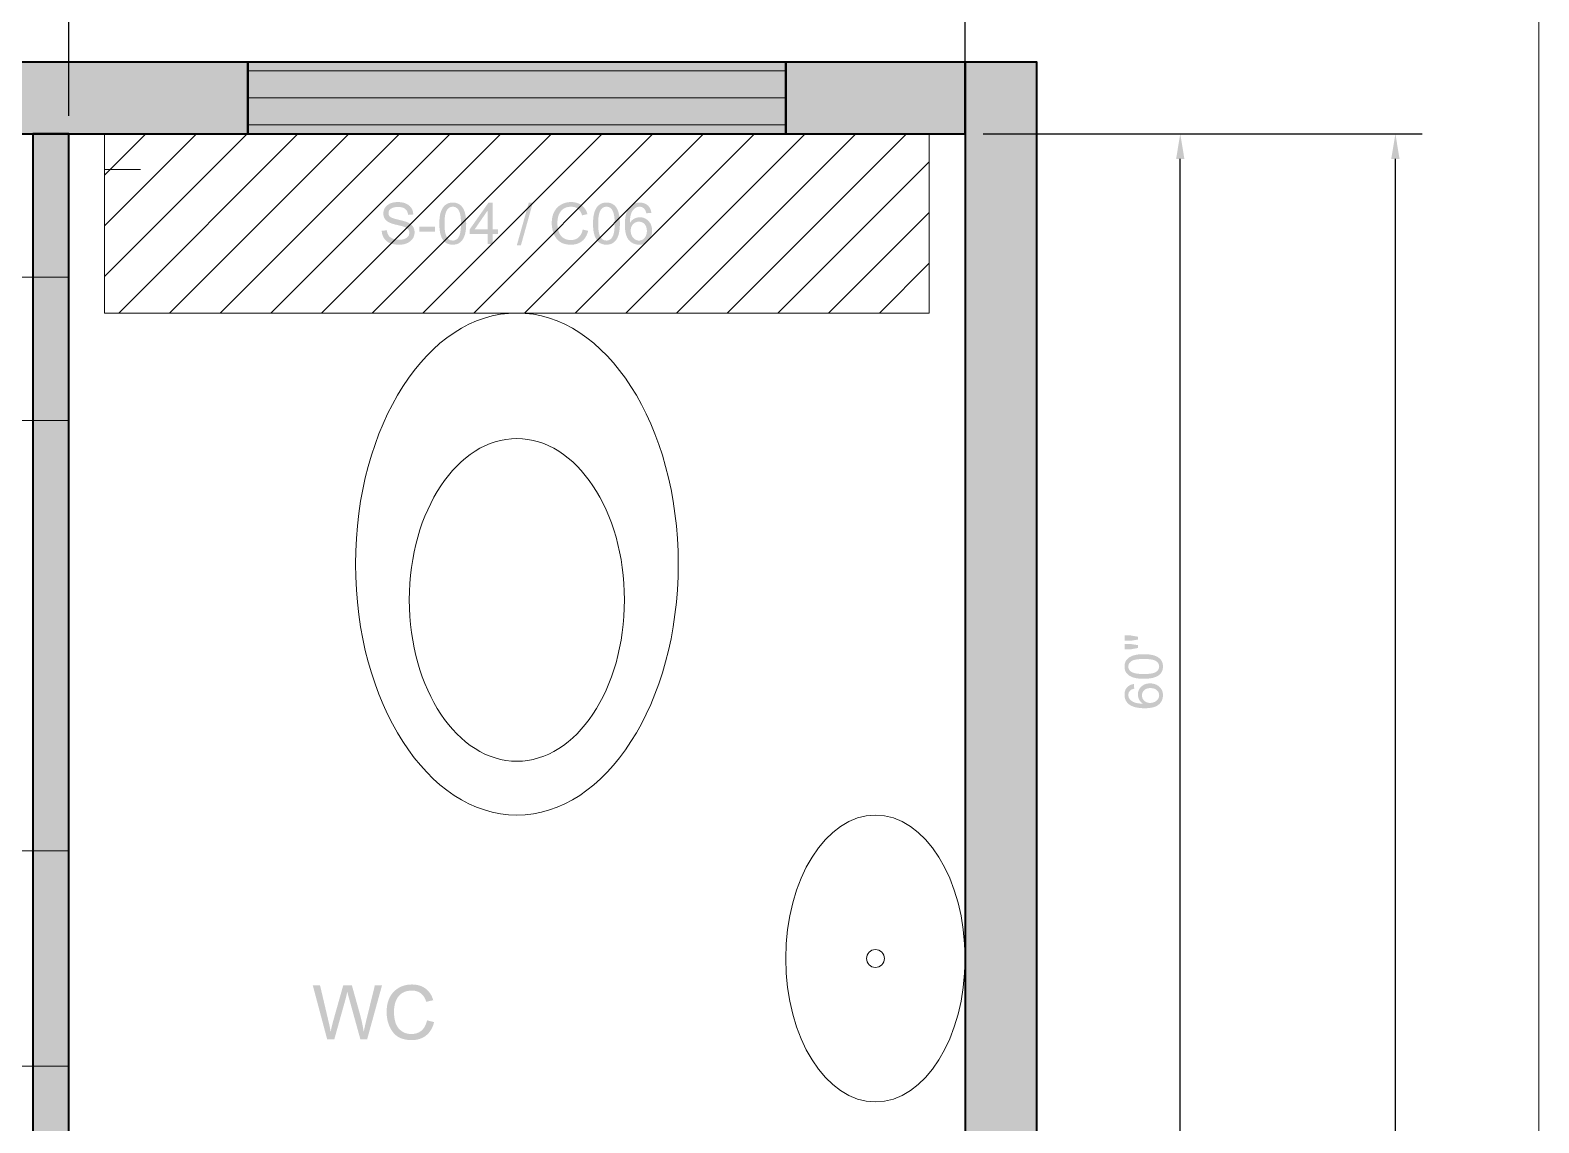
# Model space of a CAD drawing. Header units: inches. Extents: x 0 to 700, y 0 to 895.
# Drawn here: x 165.9 to 250, y 484.8 to 545.8 of the extents above; entities that cross this region are included whole.
import ezdxf

# ---------------------------------------------------------------- set-up
doc = ezdxf.new("R2010")
doc.units = ezdxf.units.IN
doc.header["$MEASUREMENT"] = 0
for name, color, linetype, lineweight in [('A-ANNO-TEXT', 7, 'Continuous', 13), ('A-DIMS-IMP', 7, 'Continuous', 13), ('A-ELEV-LINE', 7, 'Continuous', 13), ('A-FIXT-PLMB', 7, 'Continuous', 18), ('A-FLOR-PATT', 7, 'Continuous', 13), ('A-GLAZ', 7, 'Continuous', 13), ('A-MILLWORK-STOR', 7, 'Continuous', 18), ('A-WALL-EXIST', 7, 'Continuous', 40), ('A-WALL-NEW', 7, 'Continuous', 40)]:
    doc.layers.add(name, color=color, linetype=linetype, lineweight=lineweight)

msp = doc.modelspace()

# ---------------------------------------------------------------- hatches: boundary and pattern name
at = {"layer": 'A-ANNO-TEXT'}
h = msp.add_hatch(color=7, dxfattribs=at)
h.paths.add_polyline_path([(186.928, 535.475), (186.922, 535.529), (186.911, 535.578), (186.897, 535.625), (186.879, 535.668), (186.858, 535.707), (186.832, 535.744), (186.803, 535.776), (186.77, 535.806), (186.733, 535.832), (186.693, 535.854), (186.648, 535.873), (186.6, 535.889), (186.548, 535.901), (186.493, 535.909), (186.433, 535.915), (186.37, 535.916), (186.258, 535.911), (186.156, 535.894), (186.066, 535.867), (185.987, 535.828), (185.952, 535.805), (185.923, 535.779), (185.897, 535.751), (185.876, 535.721), (185.86, 535.687), (185.849, 535.652), (185.842, 535.613), (185.84, 535.573), (185.841, 535.537), (185.847, 535.503), (185.856, 535.472), (185.868, 535.443), (185.884, 535.416), (185.904, 535.392), (185.927, 535.37), (185.953, 535.351), (185.985, 535.332), (186.023, 535.314), (186.068, 535.296), (186.119, 535.278), (186.177, 535.26), (186.241, 535.242), (186.312, 535.224), (186.389, 535.206), (186.525, 535.174), (186.648, 535.142), (186.758, 535.11), (186.855, 535.077), (186.942, 535.039), (187.022, 534.993), (187.096, 534.937), (187.164, 534.872), (187.194, 534.836), (187.22, 534.797), (187.242, 534.755), (187.26, 534.71), (187.274, 534.661), (187.284, 534.61), (187.29, 534.556), (187.292, 534.5), (187.289, 534.427), (187.278, 534.358), (187.259, 534.291), (187.233, 534.228), (187.2, 534.168), (187.16, 534.111), (187.112, 534.057), (187.056, 534.007), (186.995, 533.961), (186.929, 533.921), (186.859, 533.887), (186.784, 533.86), (186.705, 533.838), (186.621, 533.823), (186.533, 533.814), (186.44, 533.811), (186.323, 533.814), (186.213, 533.824), (186.111, 533.841), (186.017, 533.865), (185.93, 533.895), (185.85, 533.933), (185.779, 533.977), (185.715, 534.027), (185.658, 534.083), (185.609, 534.144), (185.566, 534.208), (185.531, 534.276), (185.502, 534.348), (185.481, 534.424), (185.467, 534.505), (185.46, 534.589), (185.749, 534.614), (185.756, 534.547), (185.77, 534.485), (185.788, 534.428), (185.812, 534.375), (185.841, 534.327), (185.876, 534.284), (185.916, 534.246), (185.962, 534.212), (186.011, 534.182), (186.063, 534.156), (186.118, 534.135), (186.175, 534.117), (186.234, 534.103), (186.296, 534.093), (186.361, 534.087), (186.428, 534.085), (186.49, 534.087), (186.55, 534.092), (186.606, 534.1), (186.659, 534.112), (186.709, 534.126), (186.756, 534.144), (186.8, 534.166), (186.841, 534.19), (186.878, 534.218), (186.91, 534.248), (186.937, 534.28), (186.96, 534.314), (186.977, 534.351), (186.989, 534.39), (186.997, 534.432), (186.999, 534.476), (186.996, 534.521), (186.989, 534.564), (186.976, 534.603), (186.958, 534.639), (186.935, 534.671), (186.906, 534.701), (186.873, 534.727), (186.834, 534.751), (186.79, 534.772), (186.738, 534.794), (186.679, 534.815), (186.614, 534.836), (186.541, 534.857), (186.461, 534.879), (186.375, 534.9), (186.281, 534.921), (186.188, 534.943), (186.101, 534.967), (186.021, 534.993), (185.947, 535.022), (185.881, 535.052), (185.821, 535.085), (185.768, 535.12), (185.722, 535.157), (185.682, 535.196), (185.647, 535.239), (185.618, 535.284), (185.594, 535.332), (185.575, 535.383), (185.562, 535.436), (185.554, 535.493), (185.551, 535.552), (185.554, 535.62), (185.564, 535.684), (185.581, 535.746), (185.605, 535.804), (185.635, 535.86), (185.673, 535.913), (185.717, 535.962), (185.767, 536.009), (185.824, 536.051), (185.885, 536.088), (185.952, 536.119), (186.023, 536.144), (186.099, 536.164), (186.18, 536.178), (186.266, 536.186), (186.357, 536.189), (186.451, 536.186), (186.539, 536.178), (186.623, 536.164), (186.703, 536.144), (186.777, 536.119), (186.847, 536.088), (186.913, 536.052), (186.973, 536.01), (187.028, 535.962), (187.076, 535.91), (187.117, 535.854), (187.151, 535.792), (187.179, 535.726), (187.199, 535.655), (187.213, 535.579), (187.22, 535.499), (186.928, 535.475)])
h.paths.add_polyline_path([(188.425, 534.54), (187.562, 534.54), (187.562, 534.824), (188.425, 534.824), (188.425, 534.54)])
h.paths.add_polyline_path([(189.421, 536.161), (189.512, 536.156), (189.597, 536.143), (189.676, 536.12), (189.749, 536.087), (189.817, 536.046), (189.878, 535.996), (189.934, 535.936), (189.984, 535.867), (190.028, 535.789), (190.066, 535.701), (190.098, 535.605), (190.124, 535.499), (190.145, 535.384), (190.16, 535.26), (190.168, 535.127), (190.171, 534.984), (190.168, 534.84), (190.159, 534.706), (190.144, 534.581), (190.123, 534.466), (190.096, 534.36), (190.062, 534.264), (190.023, 534.177), (189.978, 534.1), (189.926, 534.032), (189.87, 533.974), (189.808, 533.924), (189.742, 533.883), (189.669, 533.851), (189.592, 533.829), (189.509, 533.815), (189.421, 533.811), (189.331, 533.815), (189.246, 533.829), (189.167, 533.852), (189.094, 533.884), (189.027, 533.925), (188.965, 533.976), (188.91, 534.035), (188.86, 534.104), (188.816, 534.182), (188.778, 534.269), (188.746, 534.365), (188.72, 534.471), (188.699, 534.585), (188.685, 534.709), (188.676, 534.842), (188.673, 534.984), (188.676, 535.128), (188.685, 535.263), (188.7, 535.388), (188.721, 535.503), (188.749, 535.609), (188.782, 535.705), (188.821, 535.792), (188.867, 535.87), (188.918, 535.938), (188.974, 535.997), (189.036, 536.047), (189.102, 536.088), (189.174, 536.12), (189.251, 536.143), (189.334, 536.156), (189.421, 536.161)])
h.paths.add_polyline_path([(189.421, 534.043), (189.476, 534.046), (189.528, 534.057), (189.576, 534.074), (189.621, 534.098), (189.662, 534.129), (189.7, 534.167), (189.734, 534.212), (189.765, 534.263), (189.792, 534.323), (189.816, 534.391), (189.836, 534.468), (189.852, 534.554), (189.865, 534.648), (189.874, 534.752), (189.879, 534.864), (189.881, 534.984), (189.88, 535.069), (189.878, 535.149), (189.874, 535.225), (189.868, 535.296), (189.861, 535.362), (189.852, 535.423), (189.842, 535.48), (189.83, 535.533), (189.801, 535.626), (189.766, 535.707), (189.724, 535.775), (189.676, 535.831), (189.622, 535.874), (189.56, 535.904), (189.493, 535.923), (189.418, 535.929), (189.363, 535.925), (189.312, 535.915), (189.263, 535.897), (189.219, 535.873), (189.178, 535.841), (189.141, 535.803), (189.107, 535.757), (189.076, 535.704), (189.049, 535.644), (189.026, 535.575), (189.006, 535.498), (188.99, 535.412), (188.978, 535.318), (188.969, 535.215), (188.963, 535.104), (188.962, 534.984), (188.962, 534.901), (188.965, 534.821), (188.969, 534.747), (188.975, 534.676), (188.982, 534.611), (188.991, 534.549), (189.001, 534.492), (189.013, 534.44), (189.042, 534.346), (189.078, 534.265), (189.119, 534.196), (189.167, 534.141), (189.221, 534.098), (189.282, 534.067), (189.348, 534.049), (189.421, 534.043)])
h.paths.add_polyline_path([(191.954, 534.399), (191.643, 534.399), (191.643, 533.85), (191.361, 533.85), (191.361, 534.399), (190.364, 534.399), (190.364, 534.66), (191.411, 536.15), (191.643, 536.15), (191.643, 534.66), (191.954, 534.66), (191.954, 534.399)])
h.paths.add_polyline_path([(191.361, 534.66), (191.361, 535.698), (191.354, 535.698), (190.64, 534.66), (191.361, 534.66)])
h.paths.add_polyline_path([(193.888, 536.15), (193.223, 533.773), (192.995, 533.773), (193.661, 536.15), (193.888, 536.15)])
h.paths.add_polyline_path([(196.976, 534.58), (196.948, 534.486), (196.916, 534.398), (196.879, 534.317), (196.838, 534.241), (196.792, 534.172), (196.741, 534.109), (196.685, 534.052), (196.625, 534.001), (196.561, 533.957), (196.494, 533.918), (196.423, 533.885), (196.35, 533.858), (196.273, 533.838), (196.194, 533.823), (196.111, 533.814), (196.025, 533.811), (195.888, 533.816), (195.762, 533.833), (195.644, 533.861), (195.537, 533.899), (195.439, 533.949), (195.35, 534.01), (195.271, 534.082), (195.202, 534.165), (195.141, 534.255), (195.089, 534.35), (195.045, 534.45), (195.008, 534.554), (194.98, 534.663), (194.96, 534.776), (194.948, 534.894), (194.944, 535.016), (194.949, 535.15), (194.963, 535.276), (194.987, 535.395), (195.02, 535.507), (195.062, 535.611), (195.115, 535.707), (195.176, 535.796), (195.247, 535.878), (195.326, 535.951), (195.41, 536.014), (195.5, 536.068), (195.594, 536.111), (195.695, 536.145), (195.8, 536.17), (195.911, 536.184), (196.028, 536.189), (196.11, 536.187), (196.19, 536.179), (196.266, 536.165), (196.339, 536.146), (196.41, 536.122), (196.477, 536.093), (196.541, 536.058), (196.602, 536.018), (196.66, 535.973), (196.712, 535.923), (196.761, 535.868), (196.805, 535.808), (196.845, 535.743), (196.88, 535.673), (196.91, 535.598), (196.936, 535.518), (196.638, 535.447), (196.618, 535.505), (196.596, 535.56), (196.571, 535.61), (196.543, 535.657), (196.513, 535.701), (196.481, 535.74), (196.446, 535.776), (196.409, 535.808), (196.37, 535.836), (196.328, 535.861), (196.283, 535.882), (196.236, 535.899), (196.187, 535.912), (196.135, 535.921), (196.081, 535.927), (196.025, 535.929), (195.934, 535.925), (195.848, 535.913), (195.768, 535.894), (195.694, 535.867), (195.625, 535.832), (195.562, 535.79), (195.505, 535.74), (195.454, 535.682), (195.408, 535.617), (195.369, 535.548), (195.335, 535.473), (195.308, 535.392), (195.287, 535.307), (195.271, 535.216), (195.262, 535.12), (195.259, 535.019), (195.262, 534.903), (195.272, 534.794), (195.288, 534.693), (195.31, 534.6), (195.339, 534.515), (195.374, 534.437), (195.416, 534.367), (195.464, 534.305), (195.517, 534.25), (195.574, 534.203), (195.635, 534.163), (195.7, 534.13), (195.769, 534.104), (195.841, 534.086), (195.918, 534.075), (195.998, 534.071), (196.064, 534.073), (196.127, 534.08), (196.186, 534.092), (196.243, 534.108), (196.296, 534.128), (196.346, 534.153), (196.393, 534.183), (196.437, 534.217), (196.477, 534.256), (196.515, 534.299), (196.549, 534.347), (196.58, 534.4), (196.608, 534.457), (196.633, 534.519), (196.654, 534.585), (196.673, 534.656), (196.976, 534.58)])
h.paths.add_polyline_path([(197.994, 536.161), (198.085, 536.156), (198.17, 536.143), (198.249, 536.12), (198.322, 536.087), (198.389, 536.046), (198.451, 535.996), (198.506, 535.936), (198.556, 535.867), (198.6, 535.789), (198.638, 535.701), (198.67, 535.605), (198.697, 535.499), (198.717, 535.384), (198.732, 535.26), (198.741, 535.127), (198.744, 534.984), (198.741, 534.84), (198.732, 534.706), (198.716, 534.581), (198.695, 534.466), (198.668, 534.36), (198.635, 534.264), (198.595, 534.177), (198.55, 534.1), (198.499, 534.032), (198.443, 533.974), (198.381, 533.924), (198.314, 533.883), (198.242, 533.851), (198.164, 533.829), (198.082, 533.815), (197.994, 533.811), (197.903, 533.815), (197.818, 533.829), (197.739, 533.852), (197.666, 533.884), (197.599, 533.925), (197.538, 533.976), (197.482, 534.035), (197.433, 534.104), (197.389, 534.182), (197.351, 534.269), (197.319, 534.365), (197.292, 534.471), (197.272, 534.585), (197.257, 534.709), (197.248, 534.842), (197.245, 534.984), (197.248, 535.128), (197.258, 535.263), (197.273, 535.388), (197.294, 535.503), (197.321, 535.609), (197.354, 535.705), (197.394, 535.792), (197.439, 535.87), (197.49, 535.938), (197.547, 535.997), (197.608, 536.047), (197.675, 536.088), (197.747, 536.12), (197.824, 536.143), (197.906, 536.156), (197.994, 536.161)])
h.paths.add_polyline_path([(197.994, 534.043), (198.049, 534.046), (198.101, 534.057), (198.149, 534.074), (198.193, 534.098), (198.235, 534.129), (198.272, 534.167), (198.307, 534.212), (198.337, 534.263), (198.365, 534.323), (198.388, 534.391), (198.408, 534.468), (198.424, 534.554), (198.437, 534.648), (198.446, 534.752), (198.452, 534.864), (198.453, 534.984), (198.453, 535.069), (198.45, 535.149), (198.446, 535.225), (198.441, 535.296), (198.434, 535.362), (198.425, 535.423), (198.414, 535.48), (198.402, 535.533), (198.374, 535.626), (198.339, 535.707), (198.297, 535.775), (198.249, 535.831), (198.194, 535.874), (198.133, 535.904), (198.065, 535.923), (197.991, 535.929), (197.936, 535.925), (197.884, 535.915), (197.836, 535.897), (197.791, 535.873), (197.75, 535.841), (197.713, 535.803), (197.679, 535.757), (197.649, 535.704), (197.622, 535.644), (197.599, 535.575), (197.579, 535.498), (197.563, 535.412), (197.55, 535.318), (197.541, 535.215), (197.536, 535.104), (197.534, 534.984), (197.535, 534.901), (197.537, 534.821), (197.541, 534.747), (197.547, 534.676), (197.554, 534.611), (197.563, 534.549), (197.574, 534.492), (197.586, 534.44), (197.615, 534.346), (197.65, 534.265), (197.692, 534.196), (197.74, 534.141), (197.794, 534.098), (197.854, 534.067), (197.921, 534.049), (197.994, 534.043)])
h.paths.add_polyline_path([(199.309, 535.036), (199.36, 535.107), (199.416, 535.169), (199.478, 535.222), (199.544, 535.264), (199.616, 535.298), (199.693, 535.321), (199.775, 535.336), (199.862, 535.34), (199.932, 535.337), (199.998, 535.327), (200.062, 535.311), (200.124, 535.288), (200.182, 535.259), (200.238, 535.223), (200.292, 535.181), (200.342, 535.132), (200.389, 535.078), (200.429, 535.02), (200.463, 534.959), (200.491, 534.894), (200.512, 534.826), (200.528, 534.753), (200.537, 534.678), (200.54, 534.598), (200.537, 534.518), (200.528, 534.441), (200.512, 534.366), (200.491, 534.295), (200.463, 534.227), (200.429, 534.162), (200.389, 534.1), (200.343, 534.041), (200.292, 533.987), (200.237, 533.94), (200.177, 533.901), (200.114, 533.868), (200.047, 533.843), (199.975, 533.825), (199.9, 533.814), (199.82, 533.811), (199.739, 533.815), (199.661, 533.826), (199.585, 533.845), (199.513, 533.872), (199.444, 533.906), (199.379, 533.948), (199.316, 533.998), (199.256, 534.056), (199.201, 534.123), (199.154, 534.202), (199.114, 534.293), (199.081, 534.396), (199.056, 534.51), (199.038, 534.637), (199.027, 534.776), (199.023, 534.926), (199.026, 535.075), (199.036, 535.215), (199.053, 535.345), (199.076, 535.465), (199.105, 535.576), (199.142, 535.677), (199.185, 535.769), (199.234, 535.851), (199.29, 535.924), (199.351, 535.987), (199.419, 536.04), (199.492, 536.084), (199.572, 536.117), (199.657, 536.142), (199.748, 536.156), (199.845, 536.161), (199.909, 536.159), (199.97, 536.152), (200.028, 536.141), (200.084, 536.125), (200.137, 536.105), (200.188, 536.08), (200.237, 536.05), (200.283, 536.017), (200.325, 535.978), (200.364, 535.936), (200.397, 535.889), (200.427, 535.837), (200.452, 535.782), (200.473, 535.722), (200.489, 535.657), (200.501, 535.588), (200.218, 535.563), (200.196, 535.649), (200.165, 535.723), (200.128, 535.786), (200.083, 535.837), (200.03, 535.877), (199.971, 535.906), (199.904, 535.923), (199.829, 535.929), (199.776, 535.925), (199.725, 535.915), (199.676, 535.899), (199.628, 535.875), (199.583, 535.845), (199.539, 535.808), (199.497, 535.764), (199.458, 535.714), (199.421, 535.656), (199.39, 535.591), (199.363, 535.518), (199.341, 535.437), (199.324, 535.348), (199.312, 535.252), (199.305, 535.148), (199.302, 535.036), (199.309, 535.036)])
h.paths.add_polyline_path([(199.814, 534.043), (199.861, 534.045), (199.906, 534.053), (199.949, 534.065), (199.99, 534.082), (200.028, 534.104), (200.064, 534.131), (200.098, 534.163), (200.129, 534.2), (200.157, 534.24), (200.182, 534.282), (200.203, 534.327), (200.22, 534.373), (200.233, 534.422), (200.242, 534.472), (200.248, 534.525), (200.25, 534.58), (200.248, 534.634), (200.242, 534.686), (200.233, 534.736), (200.22, 534.783), (200.203, 534.828), (200.182, 534.87), (200.157, 534.911), (200.129, 534.948), (200.098, 534.982), (200.063, 535.012), (200.027, 535.037), (199.987, 535.058), (199.946, 535.074), (199.901, 535.085), (199.854, 535.092), (199.804, 535.094), (199.758, 535.092), (199.714, 535.086), (199.672, 535.075), (199.631, 535.06), (199.591, 535.041), (199.553, 535.017), (199.517, 534.989), (199.483, 534.957), (199.451, 534.921), (199.424, 534.883), (199.4, 534.842), (199.381, 534.798), (199.367, 534.751), (199.356, 534.702), (199.35, 534.65), (199.348, 534.595), (199.35, 534.539), (199.356, 534.485), (199.366, 534.433), (199.381, 534.383), (199.4, 534.335), (199.422, 534.29), (199.449, 534.246), (199.48, 534.205), (199.515, 534.167), (199.551, 534.134), (199.589, 534.106), (199.63, 534.083), (199.673, 534.066), (199.718, 534.053), (199.765, 534.045), (199.814, 534.043)])
h = msp.add_hatch(color=7, dxfattribs=at)
h.paths.add_polyline_path([(185.476, 492.5), (184.649, 489.5), (184.268, 489.5), (183.614, 491.864), (183.59, 491.949), (183.572, 492.024), (183.558, 492.087), (183.548, 492.14), (183.54, 492.14), (183.456, 491.784), (182.818, 489.5), (182.416, 489.5), (181.616, 492.5), (182.021, 492.5), (182.484, 490.531), (182.506, 490.438), (182.526, 490.351), (182.544, 490.27), (182.559, 490.196), (182.573, 490.128), (182.584, 490.066), (182.593, 490.011), (182.601, 489.962), (182.602, 489.946), (182.604, 489.933), (182.604, 489.924), (182.605, 489.92), (182.613, 489.92), (182.633, 490.013), (182.652, 490.1), (182.669, 490.18), (182.686, 490.253), (182.702, 490.319), (182.716, 490.378), (182.73, 490.431), (182.742, 490.476), (183.313, 492.5), (183.796, 492.5), (184.221, 490.984), (184.296, 490.705), (184.359, 490.435), (184.411, 490.173), (184.453, 489.92), (184.461, 489.92), (184.472, 489.983), (184.486, 490.052), (184.501, 490.125), (184.518, 490.204), (184.537, 490.289), (184.557, 490.378), (184.58, 490.473), (184.604, 490.572), (185.077, 492.5), (185.476, 492.5)])
h.paths.add_polyline_path([(188.384, 490.452), (188.348, 490.329), (188.306, 490.215), (188.258, 490.109), (188.204, 490.01), (188.144, 489.92), (188.077, 489.838), (188.005, 489.764), (187.926, 489.697), (187.843, 489.639), (187.755, 489.589), (187.663, 489.546), (187.567, 489.511), (187.468, 489.484), (187.364, 489.464), (187.256, 489.453), (187.144, 489.449), (187.053, 489.451), (186.966, 489.456), (186.881, 489.465), (186.8, 489.478), (186.722, 489.494), (186.647, 489.514), (186.576, 489.537), (186.507, 489.564), (186.441, 489.595), (186.379, 489.629), (186.32, 489.667), (186.264, 489.708), (186.211, 489.753), (186.161, 489.802), (186.114, 489.854), (186.07, 489.91), (185.991, 490.029), (185.923, 490.153), (185.865, 490.283), (185.818, 490.419), (185.781, 490.56), (185.755, 490.708), (185.739, 490.861), (185.734, 491.02), (185.74, 491.195), (185.758, 491.36), (185.789, 491.515), (185.833, 491.661), (185.888, 491.796), (185.956, 491.922), (186.037, 492.039), (186.13, 492.145), (186.232, 492.24), (186.342, 492.323), (186.458, 492.392), (186.582, 492.45), (186.713, 492.494), (186.851, 492.526), (186.996, 492.545), (187.148, 492.551), (187.255, 492.548), (187.359, 492.537), (187.458, 492.52), (187.554, 492.495), (187.646, 492.464), (187.733, 492.426), (187.817, 492.38), (187.897, 492.328), (187.972, 492.269), (188.041, 492.204), (188.104, 492.132), (188.161, 492.053), (188.213, 491.969), (188.258, 491.877), (188.298, 491.78), (188.333, 491.675), (187.944, 491.583), (187.918, 491.659), (187.888, 491.73), (187.856, 491.796), (187.82, 491.857), (187.781, 491.914), (187.739, 491.965), (187.693, 492.012), (187.645, 492.054), (187.593, 492.091), (187.538, 492.123), (187.48, 492.15), (187.419, 492.172), (187.355, 492.189), (187.288, 492.202), (187.217, 492.209), (187.144, 492.211), (187.025, 492.206), (186.913, 492.191), (186.809, 492.166), (186.712, 492.131), (186.622, 492.086), (186.54, 492.03), (186.466, 491.965), (186.399, 491.889), (186.339, 491.805), (186.288, 491.714), (186.244, 491.616), (186.208, 491.512), (186.181, 491.4), (186.161, 491.282), (186.149, 491.157), (186.145, 491.025), (186.149, 490.873), (186.162, 490.732), (186.183, 490.6), (186.212, 490.479), (186.249, 490.367), (186.295, 490.266), (186.349, 490.175), (186.412, 490.093), (186.481, 490.022), (186.556, 489.96), (186.635, 489.908), (186.72, 489.865), (186.809, 489.831), (186.904, 489.808), (187.004, 489.793), (187.109, 489.789), (187.195, 489.792), (187.277, 489.8), (187.354, 489.815), (187.428, 489.836), (187.497, 489.863), (187.563, 489.896), (187.624, 489.934), (187.681, 489.979), (187.734, 490.029), (187.783, 490.086), (187.827, 490.149), (187.868, 490.217), (187.904, 490.292), (187.936, 490.373), (187.965, 490.459), (187.989, 490.552), (188.384, 490.452)])
at = {"layer": 'A-DIMS-IMP'}
h = msp.add_hatch(color=7, dxfattribs=at)
h.paths.add_polyline_path([(227.414, 509.307), (227.434, 509.051), (227.364, 509.032), (227.303, 509.009), (227.253, 508.983), (227.214, 508.954), (227.165, 508.898), (227.131, 508.837), (227.11, 508.769), (227.103, 508.696), (227.108, 508.636), (227.121, 508.58), (227.142, 508.528), (227.172, 508.479), (227.222, 508.422), (227.281, 508.371), (227.351, 508.326), (227.431, 508.287), (227.476, 508.271), (227.526, 508.257), (227.58, 508.244), (227.638, 508.234), (227.701, 508.226), (227.769, 508.22), (227.841, 508.216), (227.917, 508.214), (227.851, 508.264), (227.794, 508.318), (227.745, 508.377), (227.706, 508.442), (227.676, 508.51), (227.655, 508.58), (227.642, 508.651), (227.638, 508.724), (227.641, 508.788), (227.65, 508.849), (227.664, 508.907), (227.685, 508.963), (227.712, 509.017), (227.744, 509.068), (227.783, 509.117), (227.828, 509.163), (227.877, 509.206), (227.929, 509.243), (227.985, 509.274), (228.045, 509.299), (228.108, 509.319), (228.175, 509.333), (228.245, 509.342), (228.318, 509.345), (228.415, 509.339), (228.509, 509.323), (228.599, 509.297), (228.686, 509.259), (228.765, 509.213), (228.835, 509.158), (228.895, 509.096), (228.946, 509.025), (228.985, 508.948), (229.013, 508.866), (229.03, 508.779), (229.036, 508.687), (229.032, 508.608), (229.021, 508.533), (229.002, 508.462), (228.977, 508.395), (228.943, 508.331), (228.902, 508.271), (228.854, 508.214), (228.799, 508.161), (228.735, 508.114), (228.661, 508.072), (228.578, 508.037), (228.485, 508.009), (228.382, 507.987), (228.27, 507.971), (228.149, 507.961), (228.017, 507.958), (227.87, 507.962), (227.734, 507.972), (227.607, 507.99), (227.492, 508.014), (227.386, 508.046), (227.291, 508.085), (227.206, 508.13), (227.132, 508.183), (227.076, 508.234), (227.027, 508.29), (226.985, 508.349), (226.952, 508.413), (226.925, 508.481), (226.906, 508.554), (226.895, 508.631), (226.891, 508.711), (226.894, 508.772), (226.9, 508.83), (226.911, 508.885), (226.926, 508.937), (226.946, 508.986), (226.97, 509.033), (226.998, 509.077), (227.03, 509.118), (227.067, 509.155), (227.106, 509.189), (227.149, 509.218), (227.196, 509.244), (227.245, 509.266), (227.298, 509.284), (227.355, 509.298), (227.414, 509.307)])
h.paths.add_polyline_path([(228.32, 508.255), (228.385, 508.258), (228.45, 508.269), (228.513, 508.286), (228.575, 508.311), (228.632, 508.342), (228.682, 508.379), (228.725, 508.421), (228.76, 508.469), (228.788, 508.521), (228.808, 508.574), (228.82, 508.628), (228.824, 508.683), (228.822, 508.723), (228.816, 508.762), (228.805, 508.799), (228.791, 508.835), (228.772, 508.869), (228.75, 508.902), (228.723, 508.934), (228.692, 508.964), (228.658, 508.991), (228.62, 509.015), (228.58, 509.035), (228.537, 509.052), (228.49, 509.065), (228.441, 509.074), (228.389, 509.079), (228.334, 509.081), (228.281, 509.079), (228.231, 509.074), (228.184, 509.065), (228.139, 509.052), (228.098, 509.036), (228.059, 509.016), (228.024, 508.992), (227.991, 508.965), (227.961, 508.935), (227.936, 508.903), (227.914, 508.87), (227.897, 508.834), (227.883, 508.797), (227.873, 508.757), (227.867, 508.716), (227.865, 508.673), (227.867, 508.63), (227.873, 508.589), (227.883, 508.549), (227.897, 508.511), (227.914, 508.475), (227.936, 508.44), (227.961, 508.408), (227.991, 508.376), (228.023, 508.348), (228.058, 508.323), (228.096, 508.302), (228.136, 508.285), (228.178, 508.272), (228.223, 508.262), (228.27, 508.256), (228.32, 508.255)])
h.paths.add_polyline_path([(227.964, 509.601), (227.873, 509.602), (227.787, 509.606), (227.705, 509.612), (227.628, 509.62), (227.556, 509.631), (227.487, 509.644), (227.424, 509.66), (227.365, 509.678), (227.258, 509.721), (227.164, 509.773), (227.083, 509.835), (227.015, 509.905), (226.986, 509.944), (226.961, 509.986), (226.94, 510.03), (226.922, 510.076), (226.909, 510.125), (226.899, 510.176), (226.893, 510.23), (226.891, 510.286), (226.896, 510.368), (226.908, 510.444), (226.93, 510.516), (226.959, 510.582), (226.997, 510.643), (227.043, 510.699), (227.095, 510.749), (227.156, 510.793), (227.223, 510.832), (227.298, 510.867), (227.379, 510.897), (227.468, 510.923), (227.516, 510.934), (227.568, 510.944), (227.624, 510.952), (227.684, 510.959), (227.748, 510.964), (227.816, 510.968), (227.888, 510.97), (227.964, 510.97), (228.054, 510.969), (228.14, 510.966), (228.221, 510.96), (228.298, 510.952), (228.371, 510.941), (228.439, 510.928), (228.502, 510.912), (228.561, 510.895), (228.668, 510.852), (228.762, 510.8), (228.844, 510.738), (228.912, 510.668), (228.941, 510.629), (228.966, 510.587), (228.987, 510.543), (229.005, 510.497), (229.018, 510.448), (229.028, 510.396), (229.034, 510.342), (229.036, 510.286), (229.032, 510.212), (229.022, 510.142), (229.005, 510.076), (228.981, 510.015), (228.951, 509.957), (228.913, 509.904), (228.869, 509.854), (228.818, 509.809), (228.747, 509.76), (228.666, 509.718), (228.575, 509.682), (228.474, 509.653), (228.362, 509.63), (228.24, 509.614), (228.107, 509.604), (227.964, 509.601)])
h.paths.add_polyline_path([(227.964, 509.866), (228.088, 509.868), (228.201, 509.874), (228.304, 509.883), (228.395, 509.896), (228.476, 509.913), (228.545, 509.934), (228.604, 509.959), (228.653, 509.987), (228.693, 510.018), (228.728, 510.051), (228.757, 510.086), (228.781, 510.122), (228.8, 510.161), (228.813, 510.201), (228.821, 510.242), (228.824, 510.286), (228.821, 510.329), (228.813, 510.371), (228.8, 510.411), (228.781, 510.449), (228.757, 510.486), (228.727, 510.52), (228.692, 510.553), (228.652, 510.584), (228.604, 510.613), (228.544, 510.637), (228.475, 510.658), (228.394, 510.675), (228.303, 510.688), (228.201, 510.698), (228.088, 510.704), (227.964, 510.705), (227.84, 510.704), (227.727, 510.698), (227.624, 510.688), (227.533, 510.675), (227.452, 510.658), (227.382, 510.637), (227.323, 510.613), (227.275, 510.584), (227.235, 510.553), (227.201, 510.52), (227.171, 510.485), (227.147, 510.449), (227.129, 510.41), (227.115, 510.369), (227.108, 510.327), (227.105, 510.283), (227.107, 510.24), (227.114, 510.199), (227.126, 510.16), (227.142, 510.123), (227.164, 510.089), (227.189, 510.057), (227.22, 510.027), (227.255, 509.999), (227.308, 509.968), (227.372, 509.941), (227.445, 509.918), (227.528, 509.899), (227.622, 509.885), (227.726, 509.874), (227.84, 509.868), (227.964, 509.866)])
h.paths.add_polyline_path([(227.643, 511.317), (227.244, 511.246), (226.9, 511.246), (226.9, 511.539), (227.244, 511.539), (227.643, 511.475), (227.643, 511.317)])
h.paths.add_polyline_path([(227.643, 511.791), (227.244, 511.721), (226.9, 511.721), (226.9, 512.015), (227.244, 512.015), (227.643, 511.946), (227.643, 511.791)])
at = {"layer": 'A-MILLWORK-STOR'}
h = msp.add_hatch(dxfattribs=at)
h.set_pattern_fill('ANSI31', scale=16)
h.paths.add_polyline_path([(170, 530), (216, 530), (216, 540), (170, 540)])
at = {"layer": 'A-WALL-EXIST'}
h = msp.add_hatch(color=8, dxfattribs=at)
h.dxf.hatch_style = 1
h.paths.add_polyline_path([(14, 540), (178, 540), (178, 544), (14, 544)])
h = msp.add_hatch(color=8, dxfattribs=at)
h.dxf.hatch_style = 1
h.paths.add_polyline_path([(178, 540), (208, 540), (208, 544), (178, 544)])
h = msp.add_hatch(color=8, dxfattribs=at)
h.dxf.hatch_style = 1
h.paths.add_polyline_path([(208, 540), (218, 540), (218, 544), (208, 544)])
h = msp.add_hatch(color=8, dxfattribs=at)
h.dxf.hatch_style = 1
h.paths.add_polyline_path([(218, 340), (222, 340), (222, 544), (218, 544)])
at = {"layer": 'A-WALL-NEW'}
h = msp.add_hatch(color=8, dxfattribs=at)
h.dxf.hatch_style = 1
h.paths.add_polyline_path([(166, 480), (168, 480), (168, 540), (166, 540)])

# ---------------------------------------------------------------- linework, layer by layer
at = {"color": 7}
for p, q in [((218, 541), (218, 569.5)), ((168, 541), (168, 555.5)), ((168, 541), (168, 555.5)), ((218, 541), (218, 555.5)), ((219, 540), (243.5, 540)), ((219, 540), (231.5, 540)), ((230, 481.4), (230, 538.6)), ((242, 341.4), (242, 538.6))]:
    msp.add_line(p, q, dxfattribs=at)
at = {"color": 0, "linetype": 'ByBlock'}
for points in [[(229.77, 538.6), (230, 540), (230.23, 538.6)], [(241.77, 538.6), (242, 540), (242.23, 538.6)]]:
    msp.add_solid(points, dxfattribs=at)
at = {"layer": 'A-ELEV-LINE'}
msp.add_lwpolyline([(0, 0), (250, 0), (250, 895), (0, 895)], close=True, dxfattribs=at)
at = {"layer": 'A-FIXT-PLMB'}
for centre, major_axis, ratio in [((193, 516), (0, 14), 0.642857), ((193, 514), (0, 9), 0.666667), ((213, 494), (0, 8), 0.625), ((213, 494), (0.5, 0), 1)]:
    msp.add_ellipse(centre, major_axis=major_axis, ratio=ratio, dxfattribs=at)
at = {"layer": 'A-FLOR-PATT'}
for p, q in [((68, 524), (168, 524)), ((68, 500), (168, 500))]:
    msp.add_line(p, q, dxfattribs=at)
for points in [[(68, 340), (218, 340), (218, 540), (18, 540), (18, 440), (68, 440)], [(68, 488), (168, 488), (168, 540), (68, 540)], [(68, 532), (168, 532), (168, 540), (68, 540)]]:
    msp.add_lwpolyline(points, close=True, dxfattribs=at)
at = {"layer": 'A-GLAZ'}
for p, q in [((178, 543.5), (208, 543.5)), ((178, 542), (208, 542)), ((178, 540.5), (208, 540.5))]:
    msp.add_line(p, q, dxfattribs=at)
at = {"layer": 'A-MILLWORK-STOR'}
msp.add_line((170, 538), (172, 538), dxfattribs=at)
msp.add_lwpolyline([(170, 530), (216, 530), (216, 540), (170, 540)], close=True, dxfattribs=at)
at = {"layer": 'A-WALL-EXIST'}
for p, q in [((178, 540), (178, 544)), ((208, 540), (208, 544))]:
    msp.add_line(p, q, dxfattribs=at)
for points in [[(14, 540), (178, 540), (178, 544), (14, 544)], [(178, 540), (208, 540), (208, 544), (178, 544)], [(208, 540), (218, 540), (218, 544), (208, 544)], [(218, 340), (222, 340), (222, 544), (218, 544)]]:
    msp.add_lwpolyline(points, close=True, dxfattribs=at)
at = {"layer": 'A-WALL-NEW'}
msp.add_lwpolyline([(166, 480), (168, 480), (168, 540), (166, 540)], close=True, dxfattribs=at)
at = {"layer": 'Defpoints'}
for p in [(168, 540), (168, 540), (218, 540), (218, 540), (218, 540), (218, 540)]:
    msp.add_point(p, dxfattribs=at)

doc.saveas('drawing.dxf')
